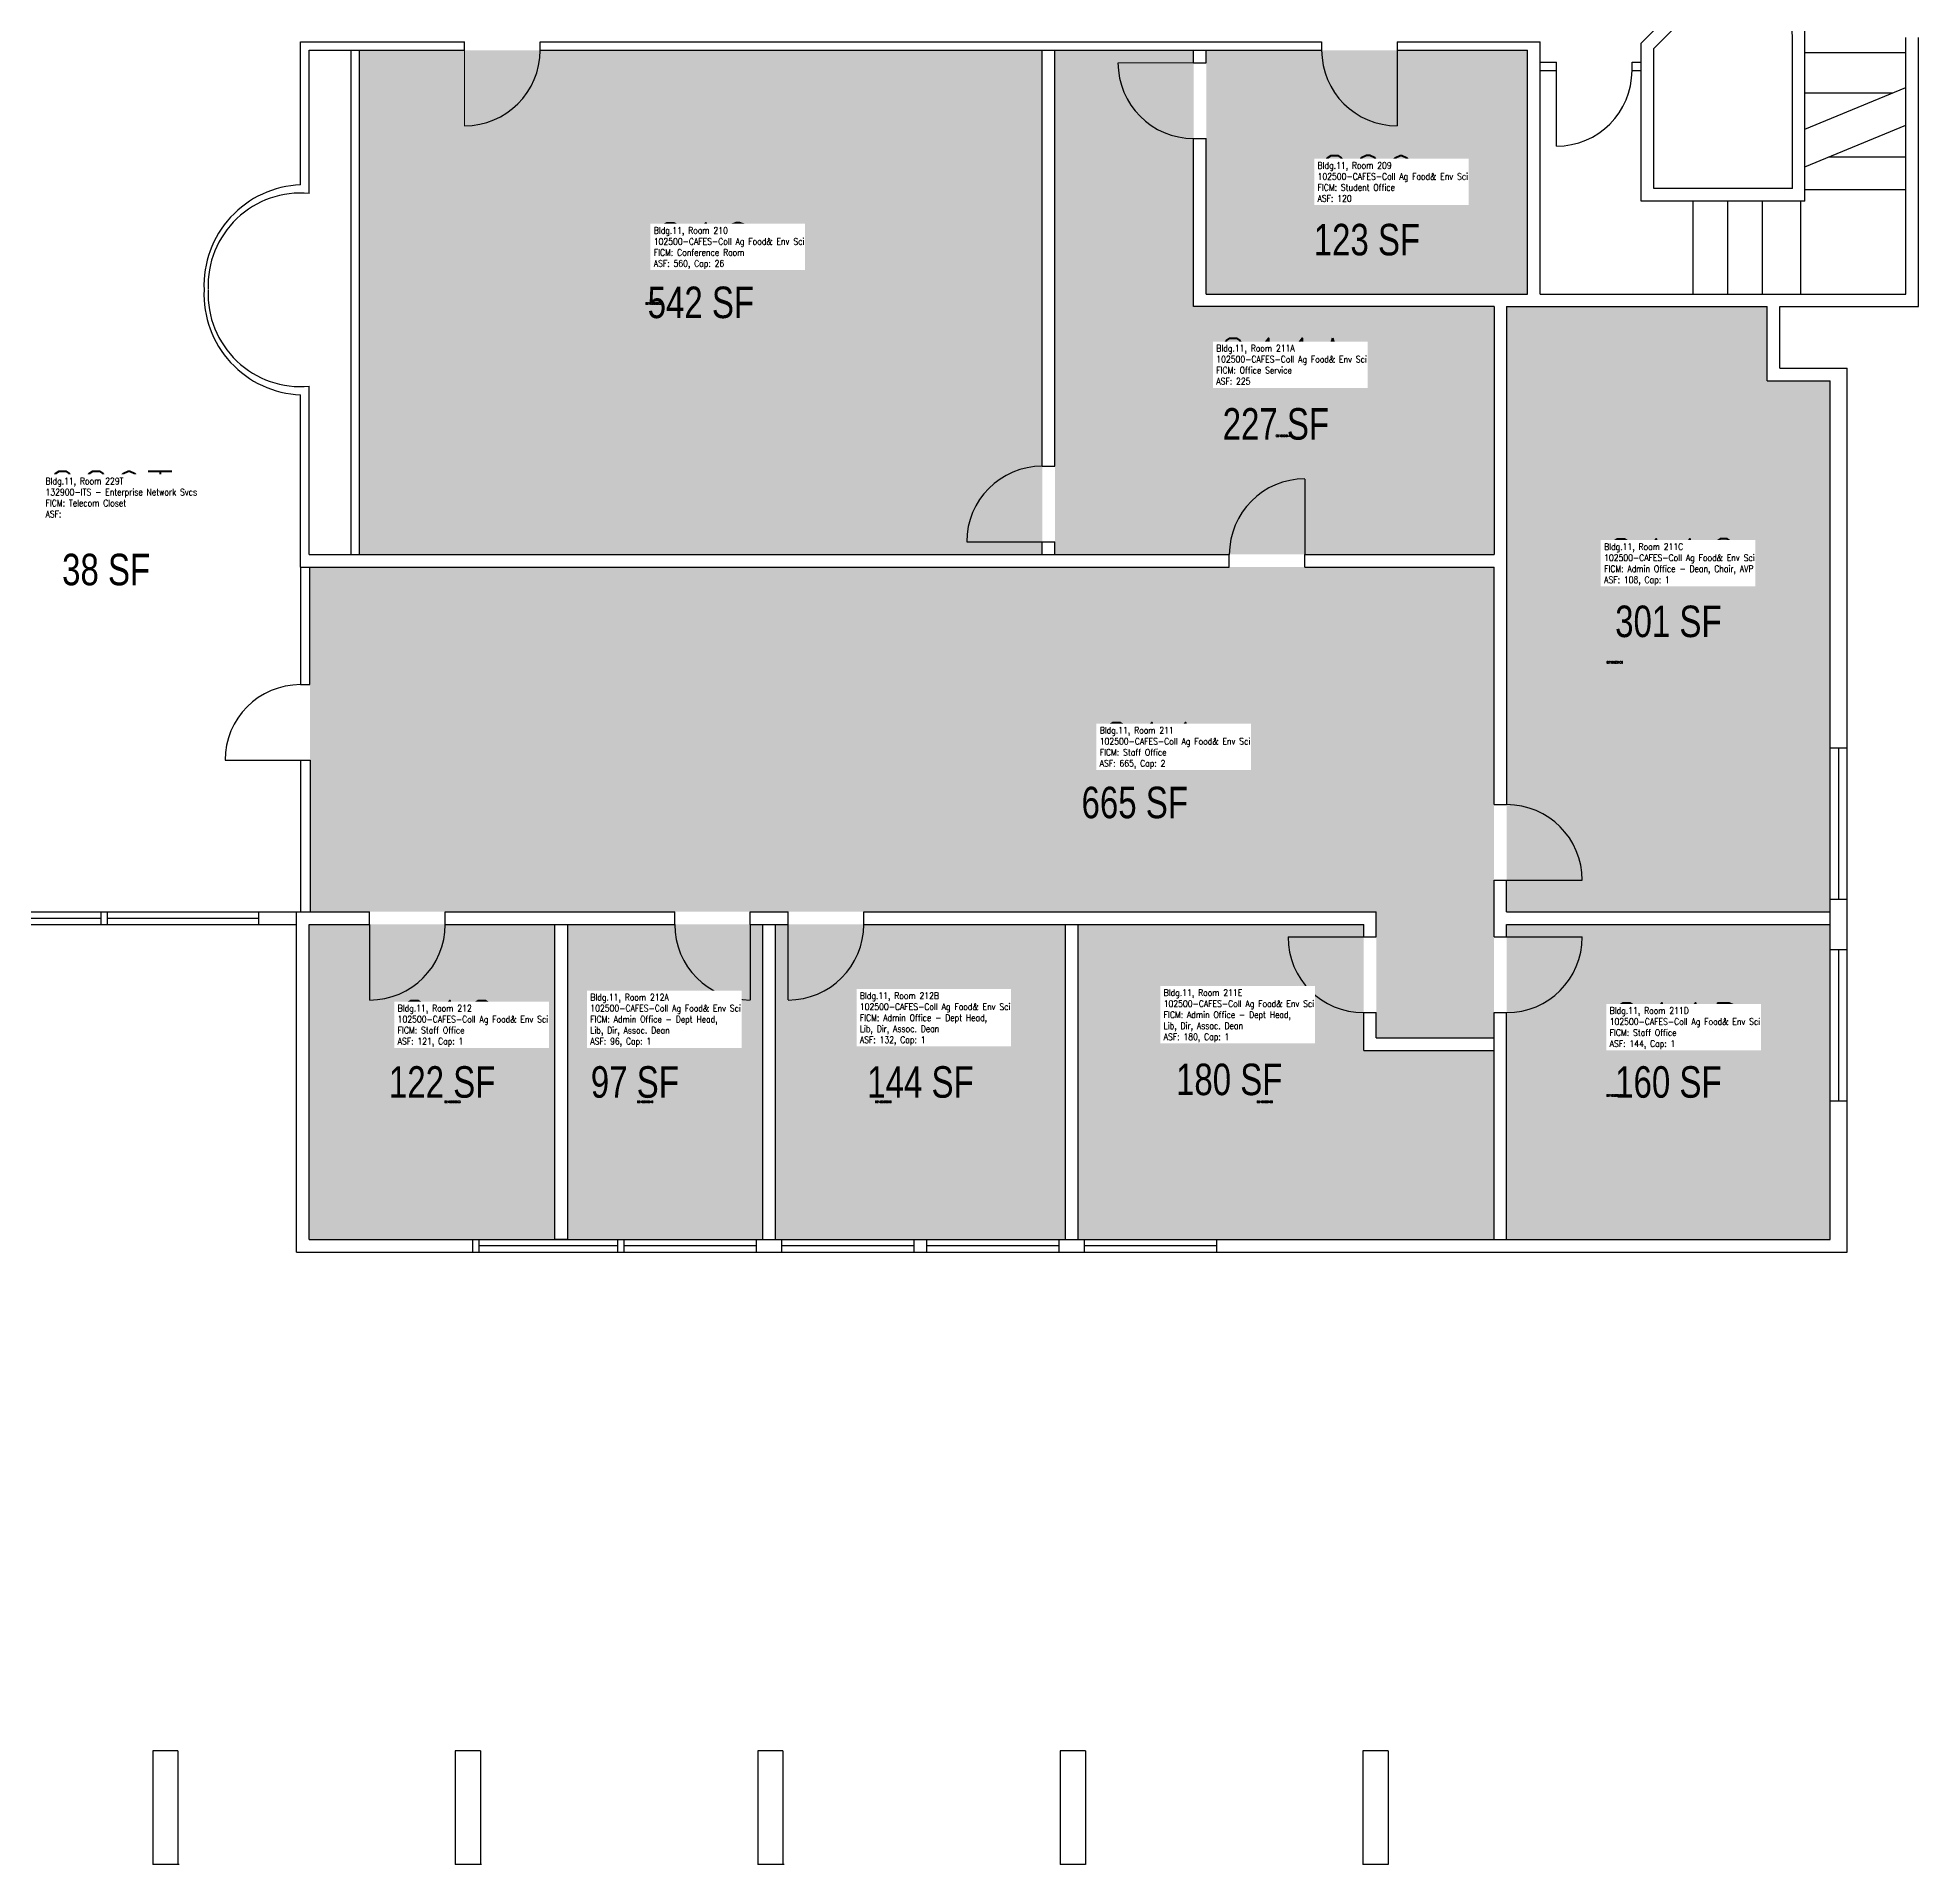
# Model space of a CAD drawing. Header units: inches. Extents: x -5 to 1845, y -233 to 2388.
# Drawn here: x 950 to 1845, y -233 to 636 of the extents above; entities that cross this region are included whole.
import ezdxf
from ezdxf.enums import TextEntityAlignment as Align

# ---------------------------------------------------------------- set-up
doc = ezdxf.new("R2010")
doc.units = ezdxf.units.IN
doc.header["$LTSCALE"] = 0.25
doc.header["$MEASUREMENT"] = 0
for name, color, linetype in [('A-DOOR', 2, 'CONTINUOUS'), ('A-FLOR', 3, 'CONTINUOUS'), ('A-GLAZ', 1, 'CONTINUOUS'), ('A-GLAZ-SILL', 2, 'CONTINUOUS'), ('A-IDEN-RNUM', 7, 'CONTINUOUS'), ('A-IDEN-SNUM', 4, 'CONTINUOUS'), ('A-IDEN-VNUM', 4, 'CONTINUOUS'), ('A-WALL', 5, 'CONTINUOUS'), ('AREA-TEXT', 3, 'CONTINUOUS'), ('Rooms-Category-Color', 7, 'CONTINUOUS'), ('Rooms-College-Color', 7, 'CONTINUOUS'), ('Rooms-Department-Color', 7, 'CONTINUOUS'), ('Rooms-Division-Color', 7, 'CONTINUOUS'), ('Rooms-Information', 7, 'CONTINUOUS')]:
    doc.layers.add(name, color=color, linetype=linetype)
doc.styles.add('AREA', font='arial.ttf', dxfattribs={"width": 0.75, "height": 24})
doc.styles.add('ROOMSNUMBER', font='txt.shx', dxfattribs={"height": 0.03})
doc.styles.add('ROOMVNUMBER', font='simplex.shx', dxfattribs={"width": 0.85})

msp = doc.modelspace()

# ---------------------------------------------------------------- hatches: boundary and pattern name
at = {"layer": 'Rooms-Category-Color', "true_color": 0xfa9ba3}
for points in [[(1427.91, 516.07), (1427.91, 552.07), (1427.91, 630.07), (1102.86, 630.07), (1102.86, 390.07), (1427.91, 390.07)], [(1642.91, 390.07), (1642.91, 508.03), (1499.91, 508.03), (1499.91, 630.07), (1433.91, 630.07), (1433.91, 558.07), (1433.91, 510.07), (1433.91, 390.07)], [(1658.91, 514.03), (1658.91, 630.07), (1505.91, 630.07), (1505.91, 514.03)], [(1802.91, 220.03), (1802.91, 472.73), (1772.91, 472.73), (1772.91, 508.03), (1648.91, 508.03), (1648.91, 220.03)], [(1079.36, 220.03), (1372.91, 220.03), (1586.87, 220.03), (1586.87, 160.03), (1642.91, 160.03), (1642.91, 384.07), (1079.17, 384.07), (1079.36, 292.15)], [(1078.91, 214.03), (1078.91, 64.03), (1195.93, 64.03), (1195.93, 214.03)], [(1201.93, 214.03), (1201.93, 64.03), (1294.91, 64.03), (1294.91, 214.03)], [(1300.91, 214.03), (1300.91, 64.03), (1438.91, 64.03), (1438.91, 214.03)], [(1642.91, 64.03), (1642.91, 154.03), (1580.87, 154.03), (1580.87, 214.03), (1444.91, 214.03), (1444.91, 64.03)], [(1648.91, 64.03), (1802.91, 64.03), (1802.91, 214.03), (1648.91, 214.03)]]:
    msp.add_hatch(color=241, dxfattribs=at).paths.add_polyline_path(points)
at = {"layer": 'Rooms-College-Color', "true_color": 0xe3c5e1}
msp.add_hatch(color=254, dxfattribs=at).paths.add_polyline_path([(1427.91, 516.07), (1427.91, 552.07), (1427.91, 630.07), (1102.86, 630.07), (1102.86, 390.07), (1427.91, 390.07)])
at = {"layer": 'Rooms-College-Color', "true_color": 0x80bc67}
for points in [[(1642.91, 390.07), (1642.91, 508.03), (1499.91, 508.03), (1499.91, 630.07), (1433.91, 630.07), (1433.91, 558.07), (1433.91, 510.07), (1433.91, 390.07)], [(1658.91, 514.03), (1658.91, 630.07), (1505.91, 630.07), (1505.91, 514.03)], [(1802.91, 220.03), (1802.91, 472.73), (1772.91, 472.73), (1772.91, 508.03), (1648.91, 508.03), (1648.91, 220.03)], [(1079.36, 220.03), (1372.91, 220.03), (1586.87, 220.03), (1586.87, 160.03), (1642.91, 160.03), (1642.91, 384.07), (1079.17, 384.07), (1079.36, 292.15)], [(1078.91, 214.03), (1078.91, 64.03), (1195.93, 64.03), (1195.93, 214.03)], [(1201.93, 214.03), (1201.93, 64.03), (1294.91, 64.03), (1294.91, 214.03)], [(1300.91, 214.03), (1300.91, 64.03), (1438.91, 64.03), (1438.91, 214.03)], [(1642.91, 64.03), (1642.91, 154.03), (1580.87, 154.03), (1580.87, 214.03), (1444.91, 214.03), (1444.91, 64.03)], [(1648.91, 64.03), (1802.91, 64.03), (1802.91, 214.03), (1648.91, 214.03)]]:
    msp.add_hatch(color=83, dxfattribs=at).paths.add_polyline_path(points)
at = {"layer": 'Rooms-Department-Color', "true_color": 0xe3c5e1}
for points in [[(1427.91, 516.07), (1427.91, 552.07), (1427.91, 630.07), (1102.86, 630.07), (1102.86, 390.07), (1427.91, 390.07)], [(1642.91, 390.07), (1642.91, 508.03), (1499.91, 508.03), (1499.91, 630.07), (1433.91, 630.07), (1433.91, 558.07), (1433.91, 510.07), (1433.91, 390.07)], [(1658.91, 514.03), (1658.91, 630.07), (1505.91, 630.07), (1505.91, 514.03)], [(1802.91, 220.03), (1802.91, 472.73), (1772.91, 472.73), (1772.91, 508.03), (1648.91, 508.03), (1648.91, 220.03)], [(1079.36, 220.03), (1372.91, 220.03), (1586.87, 220.03), (1586.87, 160.03), (1642.91, 160.03), (1642.91, 384.07), (1079.17, 384.07), (1079.36, 292.15)], [(1078.91, 214.03), (1078.91, 64.03), (1195.93, 64.03), (1195.93, 214.03)], [(1201.93, 214.03), (1201.93, 64.03), (1294.91, 64.03), (1294.91, 214.03)], [(1300.91, 214.03), (1300.91, 64.03), (1438.91, 64.03), (1438.91, 214.03)], [(1642.91, 64.03), (1642.91, 154.03), (1580.87, 154.03), (1580.87, 214.03), (1444.91, 214.03), (1444.91, 64.03)], [(1648.91, 64.03), (1802.91, 64.03), (1802.91, 214.03), (1648.91, 214.03)]]:
    msp.add_hatch(color=254, dxfattribs=at).paths.add_polyline_path(points)
at = {"layer": 'Rooms-Division-Color', "true_color": 0xe3c5e1}
for points in [[(1427.91, 516.07), (1427.91, 552.07), (1427.91, 630.07), (1102.86, 630.07), (1102.86, 390.07), (1427.91, 390.07)], [(1642.91, 390.07), (1642.91, 508.03), (1499.91, 508.03), (1499.91, 630.07), (1433.91, 630.07), (1433.91, 558.07), (1433.91, 510.07), (1433.91, 390.07)], [(1658.91, 514.03), (1658.91, 630.07), (1505.91, 630.07), (1505.91, 514.03)], [(1802.91, 220.03), (1802.91, 472.73), (1772.91, 472.73), (1772.91, 508.03), (1648.91, 508.03), (1648.91, 220.03)], [(1079.36, 220.03), (1372.91, 220.03), (1586.87, 220.03), (1586.87, 160.03), (1642.91, 160.03), (1642.91, 384.07), (1079.17, 384.07), (1079.36, 292.15)], [(1078.91, 214.03), (1078.91, 64.03), (1195.93, 64.03), (1195.93, 214.03)], [(1201.93, 214.03), (1201.93, 64.03), (1294.91, 64.03), (1294.91, 214.03)], [(1300.91, 214.03), (1300.91, 64.03), (1438.91, 64.03), (1438.91, 214.03)], [(1642.91, 64.03), (1642.91, 154.03), (1580.87, 154.03), (1580.87, 214.03), (1444.91, 214.03), (1444.91, 64.03)], [(1648.91, 64.03), (1802.91, 64.03), (1802.91, 214.03), (1648.91, 214.03)]]:
    msp.add_hatch(color=254, dxfattribs=at).paths.add_polyline_path(points)

# ---------------------------------------------------------------- linework, layer by layer
at = {"layer": 'A-DOOR', "const_width": 0.6}
for points in [[(1152.87, 630.07), (1152.87, 594.07)], [(1596.87, 630.07), (1596.87, 594.07)], [(1499.91, 624.07), (1463.91, 624.07)], [(1672.61, 620.4), (1672.61, 584.4)], [(1552.91, 390.07), (1552.91, 426.07)], [(1427.91, 396.07), (1391.91, 396.07)], [(1074.87, 292.15), (1038.87, 292.15)], [(1648.91, 235.03), (1684.91, 235.03)], [(1107.71, 214.03), (1107.71, 178.03)], [(1288.91, 214.03), (1288.91, 178.03)], [(1306.91, 214.03), (1306.91, 178.03)], [(1580.87, 208.03), (1544.87, 208.03)], [(1648.91, 208.03), (1684.91, 208.03)]]:
    msp.add_lwpolyline(points, dxfattribs=at)
at = {"layer": 'A-DOOR'}
for centre, start, end in [((1152.87, 630.07), 270, 0), ((1596.87, 630.07), 180, 270), ((1499.91, 624.07), 180, 270), ((1672.61, 620.4), 270, 0), ((1427.91, 396.07), 90, 180), ((1552.91, 390.07), 90, 180), ((1074.87, 292.15), 90.14451, 179.99987), ((1648.91, 235.03), 0, 90), ((1107.71, 214.03), 270, 0), ((1288.91, 214.03), 180, 270), ((1306.91, 214.03), 270, 360), ((1580.87, 208.03), 180, 270), ((1648.91, 208.03), 270, 0)]:
    msp.add_arc(centre, 36, start, end, dxfattribs=at)
at = {"layer": 'A-FLOR'}
for p, q in [((1838.91, 628.85), (1790.91, 628.85)), ((1790.91, 592.51), (1838.91, 612.27)), ((1832.68, 609.7), (1790.91, 609.7)), ((1790.91, 574.64), (1838.91, 594.4)), ((1838.91, 579.25), (1802.09, 579.25)), ((1737.67, 514.03), (1737.67, 558.24)), ((1754.21, 514.03), (1754.21, 558.24)), ((1770.75, 514.03), (1770.75, 558.24)), ((1789.03, 514.03), (1789.03, 558.24)), ((1838.91, 563.58), (1790.91, 563.58))]:
    msp.add_line(p, q, dxfattribs=at)
at = {"layer": 'A-GLAZ'}
for p, q in [((1806.93, 298.03), (1806.93, 226.03)), ((907.91, 217.03), (979.91, 217.03)), ((982.91, 217.03), (1054.91, 217.03)), ((1806.93, 202.03), (1806.93, 130.03)), ((1225.91, 61.03), (1159.91, 61.03)), ((1291.91, 61.03), (1228.91, 61.03)), ((1366.91, 61.03), (1303.91, 61.03)), ((1435.91, 61.03), (1372.91, 61.03)), ((1510.91, 61.03), (1447.91, 61.03))]:
    msp.add_line(p, q, dxfattribs=at)
at = {"layer": 'A-GLAZ-SILL'}
for p, q in [((1802.91, 226.03), (1802.91, 298.03)), ((1810.95, 226.03), (1810.95, 298.03)), ((907.91, 220.03), (979.91, 220.03)), ((982.91, 220.03), (1054.91, 220.03)), ((907.91, 214.03), (979.91, 214.03)), ((982.91, 214.03), (1054.91, 214.03)), ((1802.91, 130.03), (1802.91, 202.03)), ((1810.95, 130.03), (1810.95, 202.03)), ((1159.91, 64.03), (1225.91, 64.03)), ((1228.91, 64.03), (1291.91, 64.03)), ((1303.91, 64.03), (1366.91, 64.03)), ((1372.91, 64.03), (1435.91, 64.03)), ((1447.91, 64.03), (1510.91, 64.03)), ((1159.91, 58.03), (1225.91, 58.03)), ((1228.91, 58.03), (1291.91, 58.03)), ((1303.91, 58.03), (1366.91, 58.03)), ((1372.91, 58.03), (1435.91, 58.03)), ((1447.91, 58.03), (1510.91, 58.03))]:
    msp.add_line(p, q, dxfattribs=at)
at = {"layer": 'A-WALL'}
for p, q in [((1712.91, 633.45), (1769.92, 690.46)), ((1718.91, 630.96), (1769.52, 681.58)), ((1784.91, 564.24), (1784.91, 636.07)), ((1790.91, 558.24), (1790.91, 636.07)), ((1838.91, 514.03), (1838.91, 636.07)), ((1844.91, 508.03), (1844.91, 636.07)), ((1074.87, 634.03), (1152.87, 634.03)), ((1074.87, 566.04), (1074.87, 634.03)), ((1078.86, 630.07), (1152.87, 630.07)), ((1078.86, 561.9), (1078.86, 630.07)), ((1098.87, 390.07), (1098.87, 630.07)), ((1102.86, 390.07), (1102.86, 630.07)), ((1152.87, 630.07), (1152.87, 634.03)), ((1188.87, 630.07), (1188.87, 634.03)), ((1188.87, 634.03), (1560.87, 634.03)), ((1188.87, 630.07), (1560.87, 630.07)), ((1427.91, 432.07), (1427.91, 630.07)), ((1433.91, 432.07), (1433.91, 630.07)), ((1499.91, 624.07), (1499.91, 630.07)), ((1505.91, 624.07), (1505.91, 630.07)), ((1560.87, 634.03), (1560.87, 630.07)), ((1596.87, 634.03), (1596.87, 630.07)), ((1596.87, 634.03), (1664.91, 634.03)), ((1596.87, 630.07), (1658.91, 630.07)), ((1658.91, 514.03), (1658.91, 630.07)), ((1664.91, 514.03), (1664.91, 634.03)), ((1712.91, 558.24), (1712.91, 633.45)), ((1718.91, 564.24), (1718.91, 630.96)), ((1499.91, 624.07), (1505.91, 624.07)), ((1664.91, 624.36), (1672.61, 624.36)), ((1664.91, 620.4), (1672.61, 620.4)), ((1672.61, 620.4), (1672.61, 624.36)), ((1708.61, 620.4), (1708.61, 624.36)), ((1708.61, 624.36), (1712.91, 624.36)), ((1708.61, 620.4), (1712.91, 620.4)), ((1499.91, 508.03), (1499.91, 588.07)), ((1499.91, 588.07), (1505.91, 588.07)), ((1505.91, 514.03), (1505.91, 588.07)), ((1784.91, 564.24), (1718.91, 564.24)), ((1790.91, 558.24), (1712.91, 558.24)), ((1505.91, 514.03), (1658.91, 514.03)), ((1664.91, 514.03), (1838.91, 514.03)), ((1642.91, 508.03), (1499.91, 508.03)), ((1642.91, 508.03), (1642.91, 390.07)), ((1648.91, 508.03), (1772.91, 508.03)), ((1648.91, 508.03), (1648.91, 271.03)), ((1772.91, 472.73), (1772.91, 508.03)), ((1778.91, 478.73), (1778.91, 508.03)), ((1778.91, 508.03), (1844.91, 508.03)), ((1778.91, 478.73), (1810.95, 478.73)), ((1810.95, 298.03), (1810.95, 478.73)), ((1074.87, 384.07), (1074.87, 466.02)), ((1078.86, 390.07), (1078.86, 470.16)), ((1772.91, 472.73), (1802.91, 472.73)), ((1802.91, 298.03), (1802.91, 472.73)), ((1427.91, 432.07), (1433.91, 432.07)), ((1427.91, 390.07), (1427.91, 396.07)), ((1427.91, 396.07), (1433.91, 396.07)), ((1433.91, 390.07), (1433.91, 396.07)), ((1078.86, 390.07), (1188.87, 390.07)), ((1188.87, 390.07), (1516.91, 390.07)), ((1516.91, 384.07), (1516.91, 390.07)), ((1552.91, 390.07), (1642.91, 390.07)), ((1552.91, 384.07), (1552.91, 390.07)), ((1552.91, 390.07), (1642.91, 390.07)), ((1074.87, 384.07), (1188.87, 384.07)), ((1079.17, 328.15), (1079.17, 384.07)), ((1188.87, 384.07), (1516.91, 384.07)), ((1510.91, 384.07), (1516.91, 384.07)), ((1552.91, 384.07), (1642.91, 384.07)), ((1552.91, 384.07), (1642.91, 384.07)), ((1642.91, 271.03), (1642.91, 384.07)), ((1802.91, 298.03), (1810.95, 298.03)), ((1079.36, 292.15), (1079.36, 220.03)), ((1642.91, 271.03), (1648.91, 271.03)), ((1642.91, 208.03), (1642.91, 235.03)), ((1642.91, 235.03), (1648.91, 235.03)), ((1648.91, 220.03), (1648.91, 235.03)), ((1802.91, 202.03), (1802.91, 226.03)), ((1802.91, 226.03), (1810.95, 226.03)), ((1810.95, 202.03), (1810.95, 226.03)), ((979.91, 214.03), (979.91, 220.03)), ((979.91, 220.03), (982.91, 220.03)), ((982.91, 214.03), (982.91, 220.03)), ((1054.91, 214.03), (1054.91, 220.03)), ((1054.91, 220.03), (1107.71, 220.03)), ((1072.91, 58.03), (1072.91, 220.03)), ((1107.71, 214.03), (1107.71, 220.03)), ((1143.71, 214.03), (1143.71, 220.03)), ((1143.71, 220.03), (1252.91, 220.03)), ((1252.91, 214.03), (1252.91, 220.03)), ((1288.91, 214.03), (1288.91, 220.03)), ((1288.91, 220.03), (1306.91, 220.03)), ((1306.91, 214.03), (1306.91, 220.03)), ((1342.91, 214.03), (1342.91, 220.03)), ((1342.91, 220.03), (1586.87, 220.03)), ((1586.87, 208.03), (1586.87, 220.03)), ((1648.91, 220.03), (1802.91, 220.03)), ((979.91, 214.03), (982.91, 214.03)), ((1054.91, 214.03), (1072.91, 214.03)), ((1078.91, 214.03), (1107.71, 214.03)), ((1078.91, 64.03), (1078.91, 214.03)), ((1143.71, 214.03), (1252.91, 214.03)), ((1288.91, 214.03), (1306.91, 214.03)), ((1294.91, 64.03), (1294.91, 214.03)), ((1300.91, 64.03), (1300.91, 214.03)), ((1342.91, 214.03), (1580.87, 214.03)), ((1438.91, 64.03), (1438.91, 214.03)), ((1444.91, 64.03), (1444.91, 214.03)), ((1580.87, 208.03), (1580.87, 214.03)), ((1580.87, 208.03), (1586.87, 208.03)), ((1642.91, 208.03), (1648.91, 208.03)), ((1648.91, 214.03), (1802.91, 214.03)), ((1648.91, 208.03), (1648.91, 214.03)), ((1802.91, 202.03), (1810.95, 202.03)), ((1580.87, 154.03), (1580.87, 172.03)), ((1580.87, 172.03), (1586.87, 172.03)), ((1586.87, 160.03), (1586.87, 172.03)), ((1642.91, 64.03), (1642.91, 172.03)), ((1642.91, 172.03), (1648.91, 172.03)), ((1648.91, 64.03), (1648.91, 172.03)), ((1580.87, 154.03), (1642.91, 154.03)), ((1586.87, 160.03), (1642.91, 160.03)), ((1802.91, 64.03), (1802.91, 130.03)), ((1802.91, 130.03), (1810.95, 130.03)), ((1810.95, 58.03), (1810.95, 130.03)), ((1078.91, 64.03), (1159.91, 64.03)), ((1156.91, 58.03), (1156.91, 64.03)), ((1159.91, 58.03), (1159.91, 64.03)), ((1225.91, 58.03), (1225.91, 64.03)), ((1225.91, 64.03), (1228.91, 64.03)), ((1228.91, 58.03), (1228.91, 64.03)), ((1291.91, 58.03), (1291.91, 64.03)), ((1291.91, 64.03), (1303.91, 64.03)), ((1303.91, 58.03), (1303.91, 64.03)), ((1366.91, 58.03), (1366.91, 64.03)), ((1366.91, 64.03), (1372.91, 64.03)), ((1372.91, 58.03), (1372.91, 64.03)), ((1435.91, 58.03), (1435.91, 64.03)), ((1435.91, 64.03), (1447.91, 64.03)), ((1447.91, 58.03), (1447.91, 64.03)), ((1510.91, 58.03), (1510.91, 64.03)), ((1510.91, 64.03), (1802.91, 64.03)), ((1072.91, 58.03), (1159.91, 58.03)), ((1225.91, 58.03), (1228.91, 58.03)), ((1291.91, 58.03), (1303.91, 58.03)), ((1366.91, 58.03), (1372.91, 58.03)), ((1435.91, 58.03), (1447.91, 58.03)), ((1510.91, 58.03), (1810.95, 58.03)), ((1016.47, -179.34), (1004.47, -179.34)), ((1004.47, -179.34), (1004.47, -233.34)), ((1016.47, -179.34), (1016.47, -233.34)), ((1160.47, -179.34), (1148.47, -179.34)), ((1148.47, -179.34), (1148.47, -233.34)), ((1160.47, -179.34), (1160.47, -233.34)), ((1304.47, -179.34), (1292.47, -179.34)), ((1292.47, -179.34), (1292.47, -233.34)), ((1304.47, -179.34), (1304.47, -233.34)), ((1448.47, -179.34), (1436.47, -179.34)), ((1436.47, -179.34), (1436.47, -233.34)), ((1448.47, -179.34), (1448.47, -233.34)), ((1580.47, -179.34), (1580.47, -233.34)), ((1592.47, -179.34), (1580.47, -179.34)), ((1592.47, -179.34), (1592.47, -233.34)), ((1017, -233.34), (1004.47, -233.34)), ((1161, -233.34), (1148.47, -233.34)), ((1305, -233.34), (1292.47, -233.34)), ((1448.47, -233.34), (1436.47, -233.34)), ((1592.47, -233.34), (1580.47, -233.34))]:
    msp.add_line(p, q, dxfattribs=at)
for points in [[(1074.87, 384.07), (1074.87, 328.15)], [(1074.87, 384.07), (1074.87, 328.15)], [(1074.87, 328.15), (1079.17, 328.15)], [(1074.87, 292.15), (1079.36, 292.15)], [(1074.87, 292.15), (1074.87, 220.03)]]:
    msp.add_lwpolyline(points, dxfattribs=at)
msp.add_lwpolyline([(1195.93, 214.03), (1201.93, 214.03), (1201.93, 64.03), (1195.93, 64.03)], close=True, dxfattribs=at)
for centre, radius, start, end in [((1709.91, 636.07), 81, 359.99896, 42.18895), ((1709.91, 636.07), 75, 359.99925, 37.35899), ((1076.87, 518.03), 48.04, 92.39046, 182.39071), ((1074.87, 518.03), 44.05, 84.79476, 182.39071), ((1076.87, 514.03), 48.04, 177.60929, 267.60954), ((1074.87, 514.03), 44.05, 177.60929, 275.20445)]:
    msp.add_arc(centre, radius, start, end, dxfattribs=at)

# ---------------------------------------------------------------- texts
at = {"layer": 'A-IDEN-RNUM', "style": 'ROOMSNUMBER', "width": 0.85}
for s, p in [('0209-00', (1593, 569.05)), ('0210-00', (1239, 509.05)), ('0211-A0', (1539, 446.05)), ('0211-C0', (1696.5, 338.27)), ('0211-00', (1468, 289.05)), ('0212-00', (1143.33, 129.05)), ('0212-A0', (1235.04, 129.05)), ('0212-B0', (1348.36, 129.05)), ('0211-E0', (1530, 129.05)), ('0211-D0', (1696.5, 132.05))]:
    msp.add_text(s, height=1, dxfattribs=at).set_placement(p)
at = {"layer": 'A-IDEN-SNUM', "style": 'ROOMSNUMBER', "width": 0.85}
for s, p in [('0110020900', (1593, 569.05)), ('0110021000', (1239, 509.05)), ('01100211A0', (1539, 446.05)), ('01100211C0', (1696.5, 338.27)), ('0110021100', (1468, 289.05)), ('0110021200', (1143.33, 129.05)), ('01100212A0', (1235.04, 129.05)), ('01100212B0', (1348.36, 129.05)), ('01100211E0', (1530, 129.05)), ('01100211D0', (1696.5, 132.05))]:
    msp.add_text(s, height=1, dxfattribs=at).set_placement(p)
at = {"layer": 'A-IDEN-VNUM', "style": 'ROOMVNUMBER', "width": 0.85}
for s, p in [('209', (1558.92, 557.96)), ('210', (1242.96, 525.97)), ('211A', (1510.73, 470.95)), ('229T', (953.45, 407.74)), ('211C', (1695.32, 375.45)), ('211', (1455.23, 288.06)), ('211E', (1485.68, 157.95)), ('212', (1121.06, 155.79)), ('212A', (1212.77, 155.79)), ('212B', (1341.06, 156.52)), ('211D', (1697.97, 154.65))]:
    msp.add_text(s, height=22, dxfattribs=at).set_placement(p)
at = {"layer": 'AREA-TEXT', "style": 'AREA', "width": 0.75}
for s, p in [('123 SF', (1582.41, 539.93)), ('542 SF', (1265.38, 510.07)), ('227 SF', (1539.08, 452.24)), ('38 SF', (982.29, 382.92)), ('301 SF', (1725.91, 358.25)), ('665 SF', (1471.91, 272.05)), ('122 SF', (1142.23, 139.03)), ('97 SF', (1233.95, 139.03)), ('144 SF', (1369.91, 139.03)), ('180 SF', (1516.87, 140.25)), ('160 SF', (1725.91, 139.03))]:
    msp.add_text(s, height=15, dxfattribs=at).set_placement(p, align=Align.MIDDLE_CENTER)

# ---------------------------------------------------------------- next in the draw order: texts
at = {"layer": 'Rooms-Information', "width": 70.4, "attachment_point": 7, "style": 'ROOMVNUMBER', "bg_fill": 3, "box_fill_scale": 1.5, "bg_fill_color": 256, "bg_fill_true_color": 13158600, "bg_fill_transparency": 0}
for s, insert, char_height in [('Bldg.11, Room 209^M^J102500-CAFES-Coll Ag Food& Env Sci^M^JFICM: Student Office^M^JASF: 120', (1558.92, 557.96), 3.1429), ('Bldg.11, Room 210^M^J102500-CAFES-Coll Ag Food& Env Sci^M^JFICM: Conference Room^M^JASF: 560, Cap: 26', (1242.96, 525.97), 3.14286), ('Bldg.11, Room 211A^M^J102500-CAFES-Coll Ag Food& Env Sci^M^JFICM: Office Service^M^JASF: 225', (1510.73, 470.95), 3.1429), ('Bldg.11, Room 229T^M^J132900-ITS - Enterprise Network Svcs^M^JFICM: Telecom Closet^M^JASF: ', (953.45, 407.74), 3.1429), ('Bldg.11, Room 211C^M^J102500-CAFES-Coll Ag Food& Env Sci^M^JFICM: Admin Office - Dean, Chair, AVP^M^JASF: 108, Cap: 1', (1695.32, 375.45), 3.14286), ('Bldg.11, Room 211^M^J102500-CAFES-Coll Ag Food& Env Sci^M^JFICM: Staff Office^M^JASF: 665, Cap: 2', (1455.23, 288.06), 3.1429), ('Bldg.11, Room 212A^M^J102500-CAFES-Coll Ag Food& Env Sci^M^JFICM: Admin Office - Dept Head, Lib, Dir, Assoc. Dean^M^JASF: 96, Cap: 1', (1212.77, 155.79), 3.14286), ('Bldg.11, Room 212B^M^J102500-CAFES-Coll Ag Food& Env Sci^M^JFICM: Admin Office - Dept Head, Lib, Dir, Assoc. Dean^M^JASF: 132, Cap: 1', (1341.06, 156.52), 3.14286), ('Bldg.11, Room 211E^M^J102500-CAFES-Coll Ag Food& Env Sci^M^JFICM: Admin Office - Dept Head, Lib, Dir, Assoc. Dean^M^JASF: 180, Cap: 1', (1485.68, 157.95), 3.14286), ('Bldg.11, Room 212^M^J102500-CAFES-Coll Ag Food& Env Sci^M^JFICM: Staff Office^M^JASF: 121, Cap: 1', (1121.06, 155.79), 3.1429), ('Bldg.11, Room 211D^M^J102500-CAFES-Coll Ag Food& Env Sci^M^JFICM: Staff Office^M^JASF: 144, Cap: 1', (1697.97, 154.65), 3.1429)]:
    msp.add_mtext(s, dxfattribs=dict(at, insert=insert, char_height=char_height))

doc.saveas('drawing.dxf')
